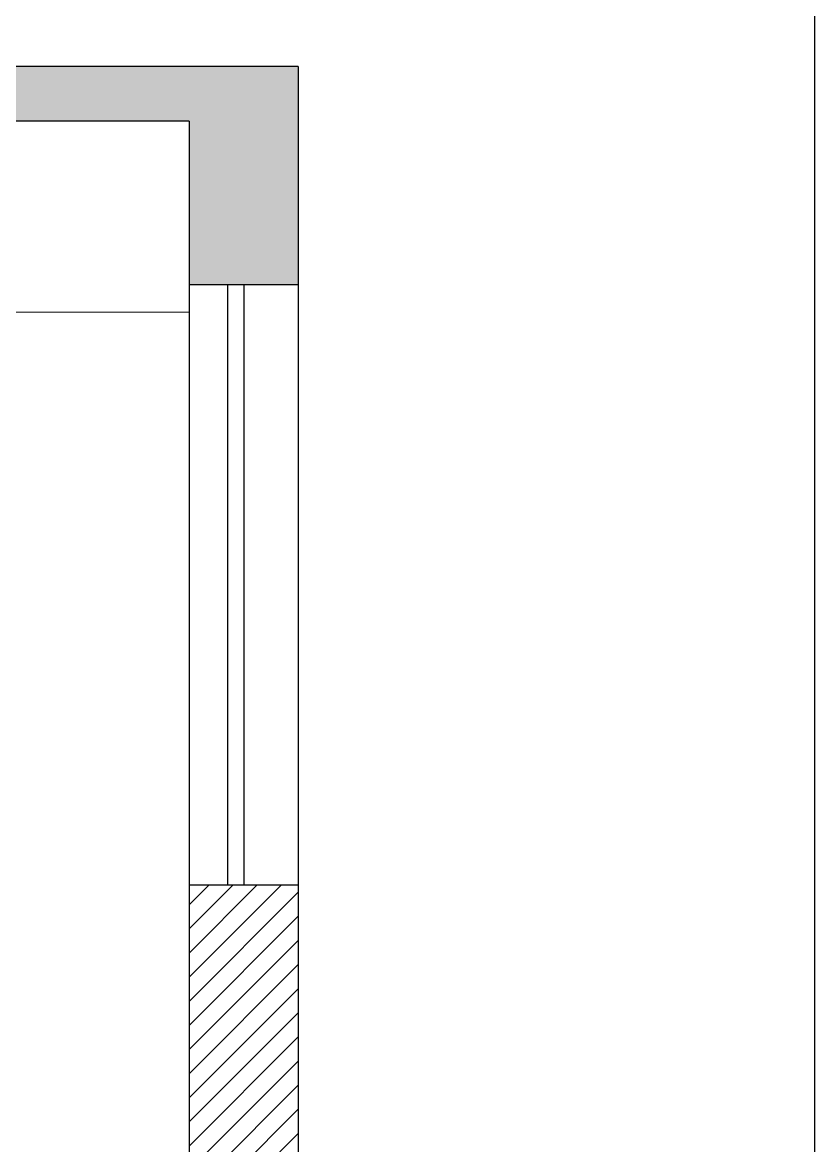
# Model space of a CAD drawing. Extents: x 126968 to 132038, y -1805 to 3860.
# Drawn here: x 130261.6 to 130406.6, y -1162.9 to -957.2 of the extents above; entities that cross this region are included whole.
import ezdxf

# ---------------------------------------------------------------- set-up
doc = ezdxf.new("R2010")
doc.units = 0
doc.header["$MEASUREMENT"] = 0
doc.layers.add('PENA 02', color=2, linetype='CONTINUOUS', lineweight=9)
doc.layers.add('PENA 05', color=5, linetype='CONTINUOUS', lineweight=25)
for name, color, linetype in [('PENA03', 3, 'CONTINUOUS'), ('PENA04', 4, 'CONTINUOUS'), ('PENA06', 6, 'CONTINUOUS')]:
    doc.layers.add(name, color=color, linetype=linetype)

msp = doc.modelspace()

# ---------------------------------------------------------------- hatches: boundary and pattern name
at = {"layer": 'PENA06'}
h = msp.add_hatch(dxfattribs=at)
h.set_pattern_fill('AR-CONC', color=256, scale=2.5)
h.set_pattern_definition([(50, (89948.35, -6200.058), (17.9315046, -1.5688034), [1.875, -20.625]), (355, (89948.35, -6200.058), (-3.468783, 18.804803), [1.5, -16.5]), (100.451444, (89949.844, -6200.189), (14.462721, 17.236), [1.593505, -17.528553]), (46.1842, (89948.35, -6195.058), (26.681033, -4.137982), [2.8125, -30.9375]), (96.635635, (89950.573, -6195.403), (23.366549, 24.352965), [2.390259, -26.292844]), (351.184164, (89948.35, -6195.058), (23.366549, 24.352965), [2.25, -24.75]), (21, (89950.85, -6196.308), (14.9226763, -10.065472), [1.875, -20.625]), (326, (89950.85, -6196.308), (6.082883, 18.128751), [1.5, -16.5]), (71.451445, (89952.093, -6197.147), (21.0055594, 8.063279), [1.593505, -17.528553]), (37.5, (89948.3493, -6200.058), (0.3039964, 8.3223463), [0, -16.3, 0, -16.75, 0, -16.5625]), (7.5, (89948.349, -6200.058), (6.5767384, 9.8602928), [0, -9.55, 0, -15.925, 0, -6.3125]), (327.5, (89942.774, -6200.058), (13.3455609, -0.5638718), [0, -6.25, 0, -19.5, 0, -25.875]), (317.5, (89940.274, -6200.058), (14.5796542, 2.5026246), [0, -8.125, 0, -12.95, 0, -18.375])])
h.paths.add_polyline_path([(130312.091, -1225.264), (129942.091, -1225.264), (129942.091, -1235.264), (130312.091, -1235.264)])
h.paths.add_polyline_path([(130312.091, -965.264), (129942.091, -965.264), (129942.091, -975.264), (130292.091, -975.264), (130292.091, -1005.264), (130312.091, -1005.264)])
h = msp.add_hatch(dxfattribs=at)
h.set_pattern_fill('ANSI31', color=256, scale=25)
h.set_pattern_definition([(45, (89948.3493, -6200.0578), (-2.2097087, 2.2097087), [])])
h.paths.add_polyline_path([(130312.091, -1115.264), (130292.091, -1115.264), (130292.091, -1225.264), (130312.091, -1225.264)])
h.paths.add_polyline_path([(129952.091, -975.264), (129942.091, -975.264), (129942.091, -1225.264), (129952.091, -1225.264)])
h.paths.add_polyline_path([(129887.571, -998.399), (129974.832, -998.399), (129974.832, -982.566), (129887.571, -982.566)], flags=9)
h.paths.add_polyline_path([(129864.517, -1057.89), (129951.779, -1057.89), (129951.779, -1042.057), (129864.517, -1042.057)], flags=9)
h.paths.add_polyline_path([(129866.398, -1087.954), (129946.279, -1087.954), (129946.279, -1072.121), (129866.398, -1072.121)], flags=9)

# ---------------------------------------------------------------- linework, layer by layer
at = {"layer": 'PENA 02', "linetype": 'Continuous'}
msp.add_line((130180.091, -1010.264), (130292.091, -1010.264), dxfattribs=at)
at = {"layer": 'PENA 05'}
msp.add_line((130406.649, -770.921), (130406.649, -1267.703), dxfattribs=at)
at = {"layer": 'PENA03', "linetype": 'Continuous'}
for p, q in [((130292.091, -1005.264), (130292.091, -1115.264)), ((130312.091, -1005.264), (130312.091, -1115.264))]:
    msp.add_line(p, q, dxfattribs=at)
at = {"layer": 'PENA04'}
for p, q in [((130299.091, -1005.264), (130299.091, -1115.264)), ((130302.091, -1005.264), (130302.091, -1115.264))]:
    msp.add_line(p, q, dxfattribs=at)
at = {"layer": 'PENA06'}
for p, q in [((130312.091, -965.264), (129942.091, -965.264)), ((130312.091, -965.264), (130312.091, -1005.264)), ((130292.091, -975.264), (129942.091, -975.264)), ((130292.091, -975.264), (130292.091, -1005.264)), ((130312.091, -1005.264), (130292.091, -1005.264)), ((130312.091, -1115.264), (130292.091, -1115.264)), ((130292.091, -1115.264), (130292.091, -1225.264)), ((130312.091, -1115.264), (130312.091, -1235.264))]:
    msp.add_line(p, q, dxfattribs=at)

doc.saveas('drawing.dxf')
